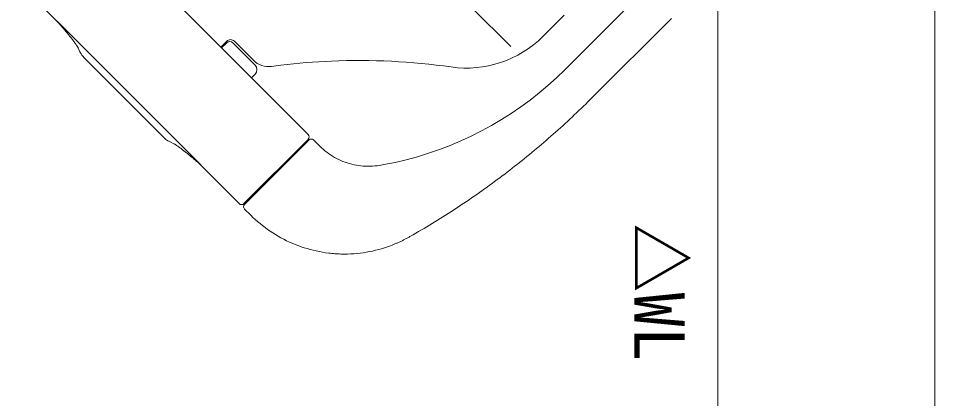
# Model space of a CAD drawing. Units: millimetres, scale not verified. Extents: x -203 to 203, y -143 to 143.
# Drawn here: x 90.76 to 133, y 44.77 to 62.3 of the extents above; entities that cross this region are included whole.
import ezdxf
from ezdxf.enums import TextEntityAlignment as Align

# ---------------------------------------------------------------- set-up
doc = ezdxf.new("R2010")
doc.units = ezdxf.units.MM
doc.header["$LTSCALE"] = 0.25
for name, color, linetype, lineweight in [('0-1_DIMENSION_LINES$02_DIMENSI', 7, 'Continuous', 18), ('0-8_DIMENSION_LINES$03_LINES', 7, 'Continuous', 18), ('0-9_DIMENSION_LINES$04_SUB_LIN', 4, 'Continuous', 18)]:
    doc.layers.add(name, color=color, linetype=linetype, lineweight=lineweight)
doc.styles.add('ＭＳ ゴシック', font='')
doc.styles.get('ＭＳ ゴシック').set_extended_font_data('MS Gothic')

msp = doc.modelspace()

# ---------------------------------------------------------------- linework, layer by layer
at = {"layer": '0-8_DIMENSION_LINES$03_LINES'}
for p, q in [((133, 133), (133, -109)), ((123, 41), (123, 86)), ((99.0339, 62.0339), (93.9427, 67.1251)), ((90.7608, 63.9431), (92.6337, 62.0702)), ((115.9533, 59.9321), (118.965, 62.9438)), ((114.9474, 61.4718), (115.9219, 62.4463)), ((117.2261, 58.6593), (120.8661, 62.2993)), ((92.6698, 62.028), (92.6925, 62.0017)), ((92.6925, 62.0017), (92.7101, 61.9812)), ((99.0339, 62.0339), (104.1251, 56.9427)), ((93.4983, 60.9775), (93.514, 60.9506)), ((93.5241, 60.9267), (93.6033, 60.756)), ((100.0946, 60.9732), (100.3655, 61.2442)), ((100.3655, 61.1734), (100.1299, 60.9379)), ((100.6484, 61.1735), (101.6737, 60.1482)), ((100.7191, 61.2442), (101.5946, 60.3686)), ((93.7164, 60.5661), (93.8035, 60.4613)), ((93.8034, 60.4613), (95.6324, 58.6324)), ((110.7062, 60.0573), (110.706, 60.0574)), ((101.6737, 59.7239), (101.5088, 59.559)), ((115.1717, 59.2028), (115.5661, 59.5585)), ((115.5661, 59.5585), (115.9484, 59.9272)), ((114.7656, 58.8605), (115.1717, 59.2028)), ((114.3482, 58.532), (114.7656, 58.8605)), ((97.4613, 56.8034), (95.6324, 58.6324)), ((113.9201, 58.2177), (114.3482, 58.532)), ((113.0335, 57.633), (113.4817, 57.9179)), ((113.4817, 57.9179), (113.9201, 58.2177)), ((112.576, 57.3632), (113.0335, 57.633)), ((111.6352, 56.8704), (112.1098, 57.1089)), ((112.1098, 57.1089), (112.576, 57.3632)), ((97.5661, 56.7164), (97.4613, 56.8035)), ((97.9267, 56.5241), (97.756, 56.6033)), ((104.1164, 56.7219), (101.1552, 53.7608)), ((104.1079, 56.6427), (101.1906, 53.7254)), ((104.1455, 56.6804), (104.1079, 56.6427)), ((104.1251, 56.7306), (104.1164, 56.7219)), ((104.1487, 56.6835), (104.1455, 56.6804)), ((104.1525, 56.6873), (104.1487, 56.6835)), ((104.1527, 56.6875), (104.1525, 56.6873)), ((104.1544, 56.6892), (104.1527, 56.6875)), ((104.1545, 56.6893), (104.1544, 56.6892)), ((104.1569, 56.6917), (104.1545, 56.6893)), ((104.1575, 56.6923), (104.1569, 56.6917)), ((104.1579, 56.6927), (104.1575, 56.6923)), ((104.159, 56.6939), (104.1579, 56.6927)), ((104.1604, 56.6953), (104.159, 56.6939)), ((104.3726, 56.6952), (104.6554, 56.4124)), ((110.6635, 56.4417), (111.153, 56.6479)), ((111.153, 56.6479), (111.6352, 56.8704)), ((97.9775, 56.4983), (97.9506, 56.514)), ((104.6554, 56.4124), (104.7325, 56.3377)), ((104.7325, 56.3377), (104.8121, 56.2657)), ((104.8121, 56.2657), (104.8941, 56.1963)), ((104.8941, 56.1963), (104.9784, 56.1299)), ((109.6653, 56.079), (110.1675, 56.252)), ((110.1675, 56.252), (110.6635, 56.4417)), ((104.9784, 56.1299), (105.0649, 56.0663)), ((105.0649, 56.0663), (105.1535, 56.0056)), ((105.1535, 56.0056), (105.2442, 55.948)), ((105.2442, 55.948), (105.3367, 55.8935)), ((105.3367, 55.8935), (105.431, 55.8422)), ((105.431, 55.8422), (105.527, 55.7941)), ((105.527, 55.7941), (105.6245, 55.7493)), ((108.1281, 55.6622), (108.645, 55.7839)), ((108.645, 55.7839), (109.1576, 55.9229)), ((109.1576, 55.9229), (109.6653, 56.079)), ((99.0017, 55.6925), (98.9812, 55.7101)), ((99.028, 55.6698), (99.0017, 55.6925)), ((100.9431, 53.7608), (99.0702, 55.6337)), ((105.6245, 55.7493), (105.7235, 55.7078)), ((105.7235, 55.7078), (105.8239, 55.6696)), ((105.8239, 55.6696), (105.9255, 55.6349)), ((105.9255, 55.6349), (106.0282, 55.6037)), ((106.0282, 55.6037), (106.132, 55.576)), ((106.132, 55.576), (106.2366, 55.5518)), ((106.2366, 55.5518), (106.3419, 55.5311)), ((106.3419, 55.5311), (106.4479, 55.514)), ((106.4479, 55.514), (106.5544, 55.5006)), ((106.5544, 55.5006), (106.6614, 55.4907)), ((106.6614, 55.4907), (106.7686, 55.4845)), ((106.7686, 55.4845), (106.8759, 55.4819)), ((106.8759, 55.4819), (106.9832, 55.4829)), ((106.9832, 55.4829), (107.0905, 55.4876)), ((107.0905, 55.4876), (107.1976, 55.4959)), ((107.1976, 55.4959), (107.3043, 55.5078)), ((107.3043, 55.5078), (107.4105, 55.5233)), ((107.4105, 55.5233), (107.6073, 55.5579)), ((107.6073, 55.5579), (108.1281, 55.6622)), ((101.4734, 53.2304), (101.1906, 53.5133))]:
    msp.add_line(p, q, dxfattribs=at)
for centre, radius, start, end in [((74.7144, 46.5283), 23.72, 40.81959, 40.93602), ((75.2492, 46.9902), 23.0133, 40.80133, 40.81967), ((75.6728, 47.3326), 22.4688, 40.13476, 40.68869), ((77.9233, 49.2323), 19.5238, 39.81429, 40.12965), ((79.8675, 50.8503), 16.9943, 39.19384, 39.82132), ((81.6189, 52.2813), 14.7327, 38.809, 39.18499), ((82.588, 53.0606), 13.4892, 38.47277, 38.80937), ((83.3018, 53.6286), 12.5769, 38.38472, 38.47011), ((84.4851, 54.5625), 11.0695, 37.61879, 38.39878), ((86.2003, 55.8856), 8.9032, 37.00943, 37.61203), ((100.5423, 61.0674), 0.25, 44.99999, 135), ((111.412, 65.0072), 4.9998, 261.88946, 314.99945), ((87.6076, 56.9459), 7.1412, 36.32723, 37.01277), ((89.6669, 58.4524), 4.5897, 34.54815, 36.40471), ((91.1769, 59.4988), 2.7526, 33.78426, 34.43397), ((91.7286, 59.8676), 2.089, 32.98772, 33.7887), ((92.3071, 60.2423), 1.3997, 31.68081, 33.01645), ((97.105, 62.4553), 3.8935, 202.73533, 202.75749), ((97.004, 62.4128), 3.7839, 202.75574, 203.12615), ((100.5069, 61.0321), 0.2, 44.99995, 134.99995), ((95.2509, 61.5917), 1.8475, 206.89512, 209.66511), ((94.9357, 61.4134), 1.4854, 209.70838, 211.47398), ((94.6913, 61.2618), 1.1977, 211.3937, 215.51444), ((102.3017, 61.0757), 1, 224.99999, 277.73269), ((101.4615, 59.9361), 0.3, 314.99971, 44.99971), ((106.4693, 30.3834), 29.974, 96.91404, 97.73269), ((106.474, 30.3389), 30.0188, 92.44975, 96.91273), ((106.4725, 30.344), 30.0136, 81.89001, 92.44723), ((89.1831, 86.6911), 39.6508, 311.64103, 315.0114), ((89.2669, 86.5973), 39.525, 308.2781, 311.64063), ((98.2618, 57.6913), 1.1977, 234.48556, 238.6063), ((98.4134, 57.9357), 1.4854, 238.52602, 240.29162), ((98.5917, 58.2509), 1.8475, 240.33489, 243.10488), ((104.019, 56.8367), 0.15, 315.00005, 45.00005), ((104.2665, 56.5892), 0.15, 44.99492, 135.00556), ((99.4128, 60.004), 3.7839, 246.87385, 247.24426), ((99.4553, 60.105), 3.8935, 247.24251, 247.26467), ((97.2423, 55.3071), 1.3997, 56.98355, 58.31919), ((96.8676, 54.7286), 2.089, 56.2113, 57.01228), ((96.4988, 54.1769), 2.7526, 55.56603, 56.21574), ((95.4524, 52.6669), 4.5897, 53.59529, 55.45185), ((93.9459, 50.6076), 7.1412, 52.98723, 53.67277), ((92.8856, 49.2003), 8.9032, 52.38797, 52.99057), ((91.5625, 47.4851), 11.0695, 51.60122, 52.38121), ((90.6286, 46.3018), 12.5769, 51.52989, 51.61528), ((90.0606, 45.588), 13.4892, 51.19063, 51.52723), ((89.2813, 44.6189), 14.7327, 50.81501, 51.191), ((87.8503, 42.8675), 16.9943, 50.17868, 50.80616), ((86.2323, 40.9233), 19.5238, 49.87035, 50.18571), ((84.3326, 38.6728), 22.4688, 49.31131, 49.86524), ((83.9902, 38.2492), 23.0133, 49.18033, 49.19867), ((83.5283, 37.7144), 23.72, 49.06398, 49.18041), ((89.2885, 86.5716), 39.4915, 304.91751, 308.27658), ((89.2742, 86.593), 39.5172, 301.56123, 304.91674), ((101.0492, 53.8668), 0.15, 224.99995, 314.99995), ((101.2966, 53.6193), 0.15, 134.98906, 225.01046), ((105.807, 57.5641), 6.1287, 225.00074, 235.87971), ((89.2653, 86.6076), 39.5344, 299.88395, 301.56116), ((105.8031, 57.5594), 6.1226, 235.88536, 246.77089), ((105.7996, 57.4851), 6.0455, 293.28841, 294.66346), ((105.8007, 57.4828), 6.0429, 294.66309, 296.03914), ((105.8008, 57.4827), 6.0427, 296.03858, 297.41476), ((105.7814, 57.52), 6.0848, 297.41602, 298.09929), ((105.5899, 57.8742), 6.4875, 298.11702, 298.75816), ((104.3802, 60.0264), 8.9562, 298.9186, 299.84604), ((90.6357, 84.2157), 36.7776, 299.66408, 299.8895), ((105.7969, 57.5466), 6.1083, 246.77717, 257.68203), ((105.7936, 57.5348), 6.0962, 257.6881, 263.14852), ((105.7951, 57.498), 6.0591, 279.56229, 290.53535), ((105.7964, 57.4929), 6.0538, 290.54142, 293.2875), ((105.7926, 57.5285), 6.0898, 263.15077, 265.88305), ((105.793, 57.5366), 6.0979, 265.88509, 268.61359), ((105.7924, 57.518), 6.0793, 268.61461, 279.55602)]:
    msp.add_arc(centre, radius, start, end, dxfattribs=at)
at = {"layer": '0-9_DIMENSION_LINES$04_SUB_LIN'}
for p, q in [((111.6674, 62.788), (113.4555, 60.9999)), ((95.8604, 58.8604), (92.5549, 62.1659)), ((95.8604, 58.8604), (99.1659, 55.5549))]:
    msp.add_line(p, q, dxfattribs=at)

# ---------------------------------------------------------------- texts
at = {"layer": '0-1_DIMENSION_LINES$02_DIMENSI', "style": 'ＭＳ ゴシック'}
msp.add_text('△WL', height=2.328, rotation=270, dxfattribs=at).set_placement((118.4558, 52.8468), align=Align.BOTTOM_LEFT)

doc.saveas('drawing.dxf')
